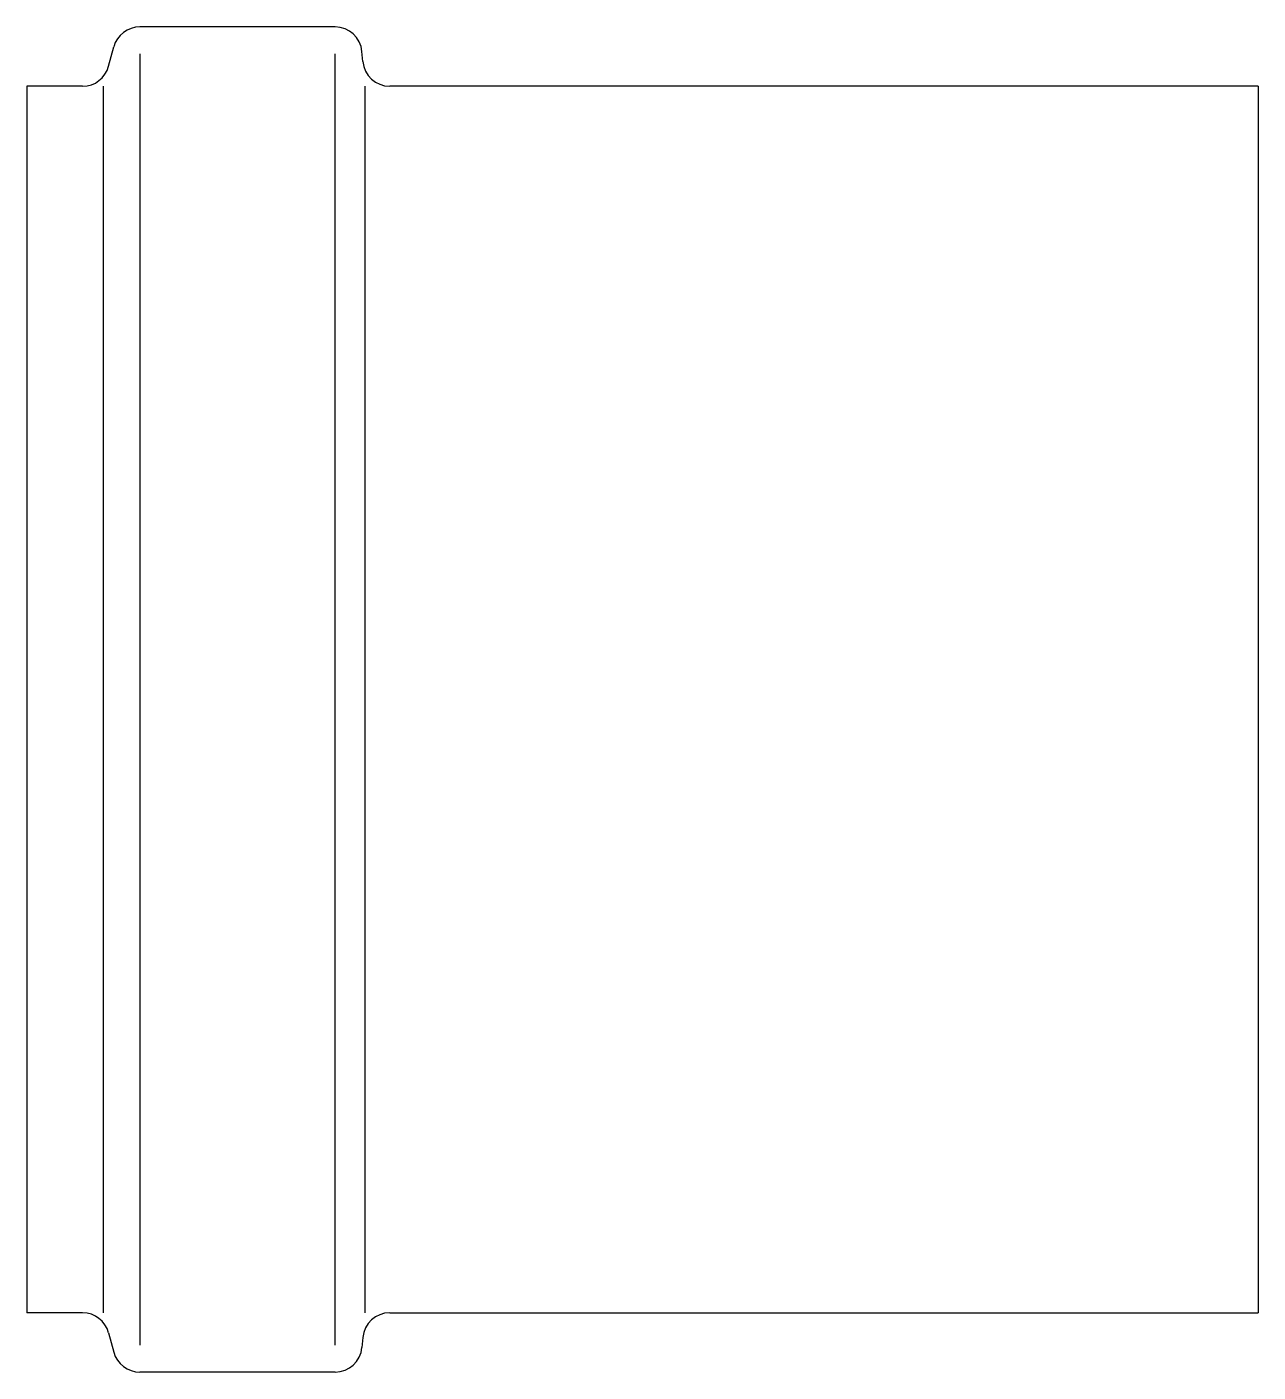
# Model space of a CAD drawing. Header units: millimetres. Extents: x 2405.0051 to 2405.0508, y 1188.4193 to 1188.4692.
import ezdxf

# ---------------------------------------------------------------- set-up
doc = ezdxf.new("R2010")
doc.units = ezdxf.units.MM

msp = doc.modelspace()

# ---------------------------------------------------------------- linework, layer by layer
for p, q in [((2405.01652, 1188.46921), (2405.009277, 1188.46921)), ((2405.008119, 1188.467751), (2405.008311, 1188.468469)), ((2405.009277, 1188.46821), (2405.009277, 1188.42031)), ((2405.01652, 1188.42031), (2405.01652, 1188.46821)), ((2405.017549, 1188.467923), (2405.017517, 1188.468297)), ((2405.007153, 1188.46701), (2405.005088, 1188.46701)), ((2405.005088, 1188.46701), (2405.005088, 1188.42151)), ((2405.00792, 1188.46701), (2405.00792, 1188.42151)), ((2405.017629, 1188.46701), (2405.017629, 1188.42151)), ((2405.050756, 1188.46701), (2405.018546, 1188.46701)), ((2405.050756, 1188.46701), (2405.050756, 1188.42151)), ((2405.007153, 1188.42151), (2405.005088, 1188.42151)), ((2405.018546, 1188.42151), (2405.050756, 1188.42151)), ((2405.008119, 1188.420769), (2405.008311, 1188.420051)), ((2405.017549, 1188.420597), (2405.017517, 1188.420223)), ((2405.01652, 1188.41931), (2405.009277, 1188.41931))]:
    msp.add_line(p, q)
for centre, start, end in [((2405.009277, 1188.46821), 90, 165), ((2405.01652, 1188.46821), 5, 90), ((2405.018546, 1188.46801), 185, 270), ((2405.007153, 1188.46801), 270, 345), ((2405.007153, 1188.42051), 15, 90), ((2405.018546, 1188.42051), 90, 175), ((2405.009277, 1188.42031), 195, 270), ((2405.01652, 1188.42031), 270, 355)]:
    msp.add_arc(centre, 0.001, start, end)

doc.saveas('drawing.dxf')
